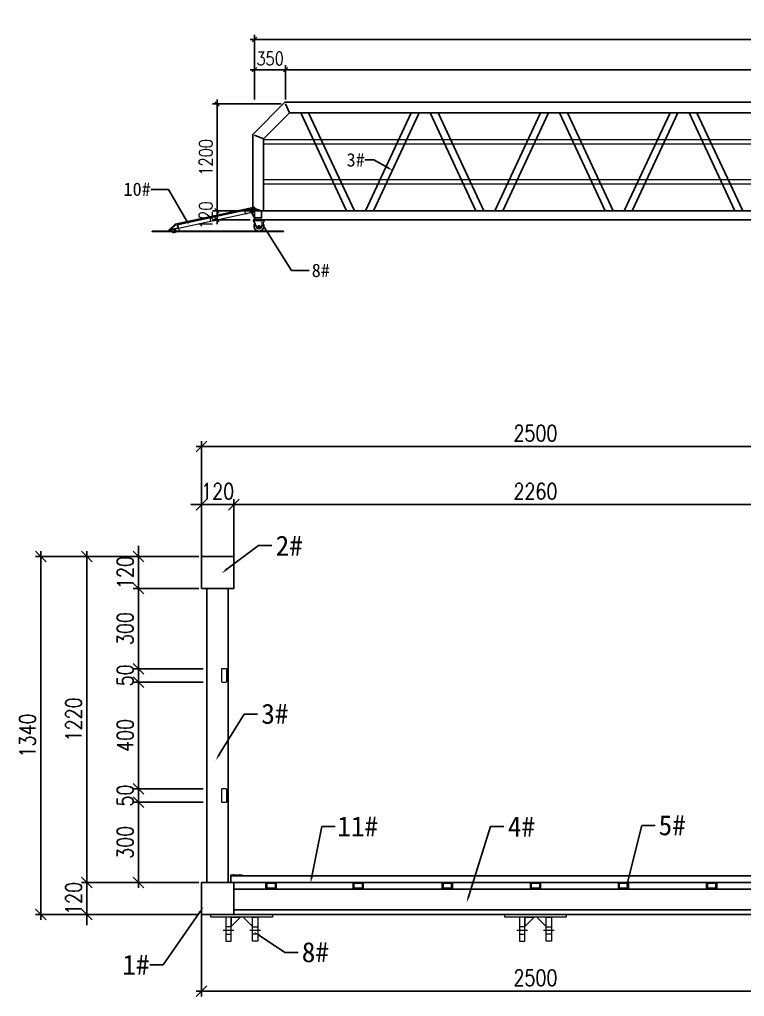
# Model space of a CAD drawing. Extents: x -259369 to -50372, y -155978 to 198088.
# Drawn here: x -94831 to -86688, y 74845 to 85816 of the extents above; entities that cross this region are included whole.
import ezdxf
from ezdxf import colors
from ezdxf.entities.mleader import LeaderData, LeaderLine
from ezdxf.math import Vec2, Vec3

# ---------------------------------------------------------------- set-up
doc = ezdxf.new("R2010")
doc.units = 0
doc.header["$LTSCALE"] = 1000
doc.header["$MEASUREMENT"] = 0
for name, pattern in [('CENTER', [2, 1.25, -0.25, 0.25, -0.25]), ('CENTER2', [28.575, 19.05, -3.175, 3.175, -3.175]), ('DASHDOT', [1, 0.5, -0.25, 0, -0.25])]:
    doc.linetypes.add(name, pattern=pattern)
for name, color, linetype, lineweight in [('加强板', 140, 'Continuous', 18), ('图框', 7, 'Continuous', 13), ('型材', 7, 'Continuous', 15), ('结构', 52, 'Continuous', 18), ('铝斜撑', 241, 'Continuous', 9)]:
    doc.layers.add(name, color=color, linetype=linetype, lineweight=lineweight)
for name, color, linetype in [('标注', 9, 'Continuous'), ('连接端梁', 130, 'Continuous'), ('铝横梁', 220, 'Continuous'), ('铝通', 4, 'Continuous'), ('面板', 44, 'Continuous')]:
    doc.layers.add(name, color=color, linetype=linetype)
doc.styles.add('Arial', font='')
doc.styles.add('HZTXT', font='txtw.shx', dxfattribs={"width": 0.8, "bigfont": 'hztxtw.shx'})
doc.styles.get('Arial').set_extended_font_data('STXihei')
doc.dimstyles.new('DIM-40-SC0.5', dxfattribs={"dimscale": 40, "dimtxt": 3, "dimasz": 2, "dimexe": 1, "dimexo": 1, "dimgap": 1, "dimtad": 1, "dimdec": 1, "dimlfac": 0.5, "dimdsep": 46, "dimtxsty": 'HZTXT', "dimblk": 'OBLIQUE', "dimcen": 0, "dimdle": 1, "dimclrd": 9, "dimclre": 9, "dimclrt": 2, "dimadec": 1, "dimazin": 0, "dimtfac": 1, "dimtdec": 1, "dimtix": 1, "dimtmove": 2, "dimatfit": 3, "dimldrblk": 'OBLIQUE', "dimfxl": 10, "dimtolj": 1, "dimtzin": 0, "dimarcsym": 1})
doc.dimstyles.new('DIM-50', dxfattribs={"dimscale": 50, "dimtxt": 3, "dimasz": 1, "dimexe": 1, "dimexo": 1, "dimgap": 1, "dimtad": 1, "dimdec": 1, "dimdsep": 46, "dimtxsty": 'HZTXT', "dimblk": 'OBLIQUE', "dimblk1": 'ARCHTICK', "dimblk2": 'OBLIQUE', "dimcen": 0, "dimdle": 1, "dimclrd": 9, "dimclre": 9, "dimclrt": 2, "dimadec": 1, "dimazin": 0, "dimtfac": 1, "dimtdec": 1, "dimtix": 1, "dimtmove": 2, "dimatfit": 3, "dimldrblk": 'OBLIQUE', "dimfxl": 15, "dimtolj": 1, "dimtzin": 0, "dimarcsym": 1})

# ---------------------------------------------------------------- blocks, each defined once
blk = doc.blocks.new('_Oblique')
at = {"color": 0, "linetype": 'ByBlock', "lineweight": -2}
blk.add_line((-0.5, -0.5), (0.5, 0.5), dxfattribs=at)
blk = doc.blocks.new('*D1886')
at = {"layer": 'Defpoints', "color": 0, "linetype": 'ByBlock', "transparency": 16777216}
for p in [(-92192, 85592), (-92192, 84868, 0), (-78192, 84868, 0)]:
    blk.add_point(p, dxfattribs=at)
at = {"layer": '标注', "color": 9, "linetype": 'ByBlock', "lineweight": -2, "transparency": 16777216}
for p, q in [((-78142, 85592), (-92242, 85592)), ((-92192, 84918), (-92192, 85642)), ((-78192, 84918), (-78192, 85642))]:
    blk.add_line(p, q, dxfattribs=at)
at = {"layer": '标注', "color": 9, "linetype": 'ByBlock', "lineweight": -2, "transparency": 16777216, "xscale": 50, "yscale": 50, "zscale": 50, "rotation": 180}
blk.add_blockref('_Oblique', (-92192, 85592), dxfattribs=at)
at = {"layer": '标注', "color": 9, "linetype": 'ByBlock', "lineweight": -2, "transparency": 16777216, "xscale": 50, "yscale": 50, "zscale": 50}
blk.add_blockref('_Oblique', (-78192, 85592), dxfattribs=at)
at = {"layer": '标注', "color": 2, "linetype": 'ByBlock', "transparency": 16777216, "insert": (-85192, 85717), "char_height": 150, "attachment_point": 5, "style": 'HZTXT'}
blk.add_mtext('\\A1;14000', dxfattribs=at)
blk = doc.blocks.new('_ArchTick')
at = {"color": 0, "linetype": 'ByBlock', "const_width": 0.4}
blk.add_lwpolyline([(-0.5, -0.5), (0.5, 0.5)], dxfattribs=at)
blk = doc.blocks.new('EB')
at = {"layer": '加强板'}
blk.add_lwpolyline([(1337537242, 365767056), (1337537242, 365767006), (1337537257, 365767006), (1337537267, 365767056)], close=True, dxfattribs=at)
at = {"layer": '铝通'}
blk.add_lwpolyline([(1337537285, 365767056, 0.668622), (1337537254, 365767090), (1337537162, 365767061), (1337537162, 365766981), (1337537242, 365766981)], format="xyb", close=True, dxfattribs=at)
blk.add_circle((1337537262, 365767066), 7, dxfattribs=at)
blk = doc.blocks.new('*D1901')
at = {"layer": 'Defpoints', "color": 0, "linetype": 'ByBlock', "transparency": 16777216}
for p in [(-92192, 85252), (-92192, 84868, 0), (-91842, 84868, 0)]:
    blk.add_point(p, dxfattribs=at)
at = {"layer": '标注', "color": 9, "linetype": 'ByBlock', "lineweight": -2, "transparency": 16777216}
for p, q in [((-92192, 85252), (-92242, 85252)), ((-92192, 84918), (-92192, 85302)), ((-91842, 85252), (-92192, 85252)), ((-91842, 84918), (-91842, 85302)), ((-91842, 85252), (-91792, 85252))]:
    blk.add_line(p, q, dxfattribs=at)
at = {"layer": '标注', "color": 9, "linetype": 'ByBlock', "lineweight": -2, "transparency": 16777216, "xscale": 50, "yscale": 50, "zscale": 50}
blk.add_blockref('_Oblique', (-92192, 85252), dxfattribs=at)
at = {"layer": '标注', "color": 9, "linetype": 'ByBlock', "lineweight": -2, "transparency": 16777216, "xscale": 50, "yscale": 50, "zscale": 50, "rotation": 180}
blk.add_blockref('_Oblique', (-91842, 85252), dxfattribs=at)
at = {"layer": '标注', "color": 2, "linetype": 'ByBlock', "transparency": 16777216, "insert": (-92017, 85377), "char_height": 150, "attachment_point": 5, "style": 'HZTXT'}
blk.add_mtext('\\A1;350', dxfattribs=at)
blk = doc.blocks.new('*D1902')
at = {"layer": 'Defpoints', "color": 0, "linetype": 'ByBlock', "transparency": 16777216}
for p in [(-78542, 85252), (-91842, 84868, 0), (-78542, 84868, 0)]:
    blk.add_point(p, dxfattribs=at)
at = {"layer": '标注', "color": 9, "linetype": 'ByBlock', "lineweight": -2, "transparency": 16777216}
for p, q in [((-91892, 85252), (-78492, 85252)), ((-91842, 84918), (-91842, 85302)), ((-78542, 84918), (-78542, 85302))]:
    blk.add_line(p, q, dxfattribs=at)
at = {"layer": '标注', "color": 9, "linetype": 'ByBlock', "lineweight": -2, "transparency": 16777216, "xscale": 50, "yscale": 50, "zscale": 50, "rotation": 180}
blk.add_blockref('_Oblique', (-91842, 85252), dxfattribs=at)
at = {"layer": '标注', "color": 9, "linetype": 'ByBlock', "lineweight": -2, "transparency": 16777216, "xscale": 50, "yscale": 50, "zscale": 50}
blk.add_blockref('_Oblique', (-78542, 85252), dxfattribs=at)
at = {"layer": '标注', "color": 2, "linetype": 'ByBlock', "transparency": 16777216, "insert": (-85192, 85377), "char_height": 150, "attachment_point": 5, "style": 'HZTXT'}
blk.add_mtext('\\A1;13300', dxfattribs=at)
blk = doc.blocks.new('GW-R')
at = {"color": 3, "linetype": 'CENTER2'}
for p, q in [((8383, 1945), (8383, 1975)), ((8398, 1960), (8368, 1960))]:
    blk.add_line(p, q, dxfattribs=at)
at = {"color": 1, "linetype": 'CENTER', "ltscale": 0.52}
for p, q in [((8369, 1960), (8397, 1960)), ((8383, 1974), (8383, 1946))]:
    blk.add_line(p, q, dxfattribs=at)
blk.add_lwpolyline([(8443, 2035), (8323, 2035), (8323, 2025), (8443, 2025)], close=True)
at = {"color": 0}
for points in [[(8360, 1942), (8323, 2025)], [(8406, 1942), (8443, 2025)]]:
    blk.add_lwpolyline(points, dxfattribs=at)
blk.add_lwpolyline([(8406, 1942, -0.317501), (8397, 1935), (8370, 1935, -0.317501), (8360, 1942)], format="xyb")
blk.add_circle((8383, 1960), 9)
blk.add_circle((8383, 1960), 9)
blk.add_arc((8383, 1960), 55, 144.9944, 35.0056)
blk = doc.blocks.new('*U1884')
at = {"layer": '铝横梁', "color": 6}
for points in [[(-664, 550), (-151, -550)], [(-576, 550), (-62, -550)], [(576, 550), (62, -550)], [(664, 550), (151, -550)]]:
    blk.add_lwpolyline(points, dxfattribs=at)
blk = doc.blocks.new('*U1885')
at = {"layer": '标注', "color": 0, "linetype": 'ByBlock', "lineweight": -2, "transparency": 16777216}
for p in [(0, 0), (1454, 0), (2908, 0), (4362, 0)]:
    blk.add_blockref('*U1884', p, dxfattribs=at)
blk = doc.blocks.new('*D1910')
at = {"color": 9, "lineweight": -2, "transparency": 16777216}
for p, q in [((-92613, 84918), (-92613, 83618)), ((-91892, 84868), (-92663, 84868)), ((-92242, 83668), (-92663, 83668))]:
    blk.add_line(p, q, dxfattribs=at)
at = {"layer": 'Defpoints', "color": 0, "transparency": 16777216}
for p in [(-91842, 84868, 0), (-92613, 83668), (-92192, 83668, 0)]:
    blk.add_point(p, dxfattribs=at)
at = {"color": 9, "lineweight": -2, "transparency": 16777216, "xscale": 50, "yscale": 50, "zscale": 50}
for p, rotation in [((-92613, 84868), 90), ((-92613, 83668), 270)]:
    blk.add_blockref('_Oblique', p, dxfattribs=dict(at, rotation=rotation))
at = {"color": 2, "transparency": 16777216, "insert": (-92738, 84268), "char_height": 150, "attachment_point": 5, "rotation": 90, "style": 'HZTXT'}
blk.add_mtext('\\A1;1200', dxfattribs=at)
blk = doc.blocks.new('*D1911')
at = {"color": 9, "lineweight": -2, "transparency": 16777216}
for p, q in [((-92613, 83668), (-92613, 83718)), ((-92242, 83668), (-92663, 83668)), ((-92613, 83668), (-92613, 83568)), ((-92242, 83568), (-92663, 83568)), ((-92613, 83568), (-92613, 83518))]:
    blk.add_line(p, q, dxfattribs=at)
at = {"layer": 'Defpoints', "color": 0, "transparency": 16777216}
for p in [(-92192, 83668, 0), (-92613, 83568), (-92192, 83568, 0)]:
    blk.add_point(p, dxfattribs=at)
at = {"color": 9, "lineweight": -2, "transparency": 16777216, "xscale": 50, "yscale": 50, "zscale": 50}
for p, rotation in [((-92613, 83668), 270), ((-92613, 83568), 90)]:
    blk.add_blockref('_Oblique', p, dxfattribs=dict(at, rotation=rotation))
at = {"color": 2, "transparency": 16777216, "insert": (-92738, 83618), "char_height": 150, "width": 285.71, "attachment_point": 5, "rotation": 90, "style": 'HZTXT'}
blk.add_mtext('\\A1;{\\Ftxtw,hztxtw|c134;120}', dxfattribs=at)
blk = doc.blocks.new('*D333')
at = {"layer": 'Defpoints', "color": 0, "transparency": 16777216}
for p in [(40679.6, 43591.7), (40679.6, 43163.8, 0), (40919.6, 43163.8, 0)]:
    blk.add_point(p, dxfattribs=at)
at = {"layer": '标注', "color": 9, "lineweight": -2, "transparency": 16777216}
for p, q in [((40679.6, 43591.7), (40599.6, 43591.7)), ((40679.6, 43203.8), (40679.6, 43631.7)), ((40919.6, 43591.7), (40679.6, 43591.7)), ((40919.6, 43203.8), (40919.6, 43631.7)), ((40919.6, 43591.7), (40999.6, 43591.7))]:
    blk.add_line(p, q, dxfattribs=at)
at = {"layer": '标注', "color": 9, "lineweight": -2, "transparency": 16777216, "xscale": 80, "yscale": 80, "zscale": 80}
blk.add_blockref('_Oblique', (40679.6, 43591.7), dxfattribs=at)
at = {"layer": '标注', "color": 9, "lineweight": -2, "transparency": 16777216, "xscale": 80, "yscale": 80, "zscale": 80, "rotation": 180}
blk.add_blockref('_Oblique', (40919.6, 43591.7), dxfattribs=at)
at = {"layer": '标注', "color": 2, "transparency": 16777216, "insert": (40799.6, 43691.7), "char_height": 120, "attachment_point": 5, "style": 'HZTXT'}
blk.add_mtext('\\A1;120', dxfattribs=at)
blk = doc.blocks.new('*D334')
at = {"layer": 'Defpoints', "color": 0, "transparency": 16777216}
for p in [(45439.6, 43591.7), (40919.6, 43163.8), (45439.6, 43163.8)]:
    blk.add_point(p, dxfattribs=at)
at = {"layer": '标注', "color": 9, "lineweight": -2, "transparency": 16777216}
for p, q in [((40879.6, 43591.7), (45479.6, 43591.7)), ((40919.6, 43203.8), (40919.6, 43631.7)), ((45439.6, 43203.8), (45439.6, 43631.7))]:
    blk.add_line(p, q, dxfattribs=at)
at = {"layer": '标注', "color": 9, "lineweight": -2, "transparency": 16777216, "xscale": 80, "yscale": 80, "zscale": 80, "rotation": 180}
blk.add_blockref('_Oblique', (40919.6, 43591.7), dxfattribs=at)
at = {"layer": '标注', "color": 9, "lineweight": -2, "transparency": 16777216, "xscale": 80, "yscale": 80, "zscale": 80}
blk.add_blockref('_Oblique', (45439.6, 43591.7), dxfattribs=at)
at = {"layer": '标注', "color": 2, "transparency": 16777216, "insert": (43179.6, 43691.7), "char_height": 120, "attachment_point": 5, "style": 'HZTXT'}
blk.add_mtext('\\A1;2260', dxfattribs=at)
blk = doc.blocks.new('*D336')
at = {"layer": 'Defpoints', "color": 0, "transparency": 16777216}
for p in [(45679.6, 44026.3), (40679.6, 43163.8), (45679.6, 43163.8)]:
    blk.add_point(p, dxfattribs=at)
at = {"layer": '标注', "color": 9, "lineweight": -2, "transparency": 16777216}
for p, q in [((40679.6, 43203.8), (40679.6, 44066.3)), ((45679.6, 43203.8), (45679.6, 44066.3)), ((40639.6, 44026.3), (45719.6, 44026.3))]:
    blk.add_line(p, q, dxfattribs=at)
at = {"layer": '标注', "color": 9, "lineweight": -2, "transparency": 16777216, "xscale": 80, "yscale": 80, "zscale": 80, "rotation": 180}
blk.add_blockref('_Oblique', (40679.6, 44026.3), dxfattribs=at)
at = {"layer": '标注', "color": 9, "lineweight": -2, "transparency": 16777216, "xscale": 80, "yscale": 80, "zscale": 80}
blk.add_blockref('_Oblique', (45679.6, 44026.3), dxfattribs=at)
at = {"layer": '标注', "color": 2, "transparency": 16777216, "insert": (43179.6, 44126.3), "char_height": 120, "attachment_point": 5, "style": 'HZTXT'}
blk.add_mtext('\\A1;2500', dxfattribs=at)
blk = doc.blocks.new('*D337')
at = {"layer": 'Defpoints', "color": 0, "transparency": 16777216}
for p in [(40679.6, 40563.8), (45679.6, 40563.8), (45679.6, 39950)]:
    blk.add_point(p, dxfattribs=at)
at = {"layer": '标注', "color": 9, "lineweight": -2, "transparency": 16777216}
for p, q in [((40679.6, 40523.8), (40679.6, 39910)), ((45679.6, 40523.8), (45679.6, 39910)), ((40639.6, 39950), (45719.6, 39950))]:
    blk.add_line(p, q, dxfattribs=at)
at = {"layer": '标注', "color": 9, "lineweight": -2, "transparency": 16777216, "xscale": 80, "yscale": 80, "zscale": 80, "rotation": 180}
blk.add_blockref('_Oblique', (40679.6, 39950), dxfattribs=at)
at = {"layer": '标注', "color": 9, "lineweight": -2, "transparency": 16777216, "xscale": 80, "yscale": 80, "zscale": 80}
blk.add_blockref('_Oblique', (45679.6, 39950), dxfattribs=at)
at = {"layer": '标注', "color": 2, "transparency": 16777216, "insert": (43179.6, 40050), "char_height": 120, "attachment_point": 5, "style": 'HZTXT'}
blk.add_mtext('\\A1;2500', dxfattribs=at)
blk = doc.blocks.new('*D341')
at = {"layer": 'Defpoints', "color": 0, "transparency": 16777216}
for p in [(39821.1, 43203.8), (40699.7, 43203.8, 0), (40699.7, 40763.8)]:
    blk.add_point(p, dxfattribs=at)
at = {"layer": '标注', "color": 9, "lineweight": -2, "transparency": 16777216}
for p, q in [((39821.1, 40723.8), (39821.1, 43243.8)), ((40659.7, 43203.8), (39781.1, 43203.8)), ((40659.7, 40763.8), (39781.1, 40763.8))]:
    blk.add_line(p, q, dxfattribs=at)
at = {"layer": '标注', "color": 9, "lineweight": -2, "transparency": 16777216, "xscale": 80, "yscale": 80, "zscale": 80}
for p, rotation in [((39821.1, 43203.8), 90), ((39821.1, 40763.8), 270)]:
    blk.add_blockref('_Oblique', p, dxfattribs=dict(at, rotation=rotation))
at = {"layer": '标注', "color": 2, "transparency": 16777216, "insert": (39721.1, 41983.8), "char_height": 120, "attachment_point": 5, "rotation": 90, "style": 'HZTXT'}
blk.add_mtext('\\A1;1220', dxfattribs=at)
blk = doc.blocks.new('*D342')
at = {"layer": 'Defpoints', "color": 0, "transparency": 16777216}
for p in [(40207.3, 43203.8), (40699.7, 43203.8, 0), (40699.7, 42963.8)]:
    blk.add_point(p, dxfattribs=at)
at = {"layer": '标注', "color": 9, "lineweight": -2, "transparency": 16777216}
for p, q in [((40207.3, 43203.8), (40207.3, 43283.8)), ((40659.7, 43203.8), (40167.3, 43203.8)), ((40207.3, 42963.8), (40207.3, 43203.8)), ((40659.7, 42963.8), (40167.3, 42963.8)), ((40207.3, 42963.8), (40207.3, 42883.8))]:
    blk.add_line(p, q, dxfattribs=at)
at = {"layer": '标注', "color": 9, "lineweight": -2, "transparency": 16777216, "xscale": 80, "yscale": 80, "zscale": 80}
for p, rotation in [((40207.3, 43203.8), 270), ((40207.3, 42963.8), 90)]:
    blk.add_blockref('_Oblique', p, dxfattribs=dict(at, rotation=rotation))
at = {"layer": '标注', "color": 2, "transparency": 16777216, "insert": (40107.3, 43083.8), "char_height": 120, "attachment_point": 5, "rotation": 90, "style": 'HZTXT'}
blk.add_mtext('\\A1;120', dxfattribs=at)
blk = doc.blocks.new('*D343')
at = {"layer": 'Defpoints', "color": 0, "transparency": 16777216}
for p in [(40699.7, 43203.8, 0), (39475.9, 40523.8), (40699.7, 40523.8, 0)]:
    blk.add_point(p, dxfattribs=at)
at = {"layer": '标注', "color": 9, "lineweight": -2, "transparency": 16777216}
for p, q in [((39475.9, 43243.8), (39475.9, 40483.8)), ((40659.7, 43203.8), (39435.9, 43203.8)), ((40659.7, 40523.8), (39435.9, 40523.8))]:
    blk.add_line(p, q, dxfattribs=at)
at = {"layer": '标注', "color": 9, "lineweight": -2, "transparency": 16777216, "xscale": 80, "yscale": 80, "zscale": 80}
for p, rotation in [((39475.9, 43203.8), 90), ((39475.9, 40523.8), 270)]:
    blk.add_blockref('_Oblique', p, dxfattribs=dict(at, rotation=rotation))
at = {"layer": '标注', "color": 2, "transparency": 16777216, "insert": (39375.9, 41863.8), "char_height": 120, "attachment_point": 5, "rotation": 90, "style": 'HZTXT'}
blk.add_mtext('\\A1;1340', dxfattribs=at)
blk = doc.blocks.new('*D344')
at = {"layer": 'Defpoints', "color": 0, "transparency": 16777216}
for p in [(40207.3, 42963.8), (40699.7, 42963.8, 0), (40731.6, 42363.8)]:
    blk.add_point(p, dxfattribs=at)
at = {"layer": '标注', "color": 9, "lineweight": -2, "transparency": 16777216}
for p, q in [((40207.3, 42323.8), (40207.3, 43003.8)), ((40659.7, 42963.8), (40167.3, 42963.8)), ((40691.6, 42363.8), (40167.3, 42363.8))]:
    blk.add_line(p, q, dxfattribs=at)
at = {"layer": '标注', "color": 9, "lineweight": -2, "transparency": 16777216, "xscale": 80, "yscale": 80, "zscale": 80}
for p, rotation in [((40207.3, 42963.8), 90), ((40207.3, 42363.8), 270)]:
    blk.add_blockref('_Oblique', p, dxfattribs=dict(at, rotation=rotation))
at = {"layer": '标注', "color": 2, "transparency": 16777216, "insert": (40107.3, 42663.8), "char_height": 120, "attachment_point": 5, "rotation": 90, "style": 'HZTXT'}
blk.add_mtext('\\A1;300', dxfattribs=at)
blk = doc.blocks.new('*D345')
at = {"layer": 'Defpoints', "color": 0, "transparency": 16777216}
for p in [(40731.6, 41363.8, 0), (40207.3, 40763.8), (40699.7, 40763.8, 0)]:
    blk.add_point(p, dxfattribs=at)
at = {"layer": '标注', "color": 9, "lineweight": -2, "transparency": 16777216}
for p, q in [((40207.3, 41403.8), (40207.3, 40723.8)), ((40691.6, 41363.8), (40167.3, 41363.8)), ((40659.7, 40763.8), (40167.3, 40763.8))]:
    blk.add_line(p, q, dxfattribs=at)
at = {"layer": '标注', "color": 9, "lineweight": -2, "transparency": 16777216, "xscale": 80, "yscale": 80, "zscale": 80}
for p, rotation in [((40207.3, 41363.8), 90), ((40207.3, 40763.8), 270)]:
    blk.add_blockref('_Oblique', p, dxfattribs=dict(at, rotation=rotation))
at = {"layer": '标注', "color": 2, "transparency": 16777216, "insert": (40107.3, 41063.8), "char_height": 120, "attachment_point": 5, "rotation": 90, "style": 'HZTXT'}
blk.add_mtext('\\A1;300', dxfattribs=at)
blk = doc.blocks.new('*D346')
at = {"layer": 'Defpoints', "color": 0, "transparency": 16777216}
for p in [(40731.6, 42363.8), (40207.3, 42263.8), (40731.6, 42263.8)]:
    blk.add_point(p, dxfattribs=at)
at = {"layer": '标注', "color": 9, "lineweight": -2, "transparency": 16777216}
for p, q in [((40207.3, 42363.8), (40207.3, 42443.8)), ((40691.6, 42363.8), (40167.3, 42363.8)), ((40207.3, 42363.8), (40207.3, 42263.8)), ((40691.6, 42263.8), (40167.3, 42263.8)), ((40207.3, 42263.8), (40207.3, 42183.8))]:
    blk.add_line(p, q, dxfattribs=at)
at = {"layer": '标注', "color": 9, "lineweight": -2, "transparency": 16777216, "xscale": 80, "yscale": 80, "zscale": 80}
for p, rotation in [((40207.3, 42363.8), 270), ((40207.3, 42263.8), 90)]:
    blk.add_blockref('_Oblique', p, dxfattribs=dict(at, rotation=rotation))
at = {"layer": '标注', "color": 2, "transparency": 16777216, "insert": (40107.3, 42313.8), "char_height": 120, "attachment_point": 5, "rotation": 90, "style": 'HZTXT'}
blk.add_mtext('\\A1;50', dxfattribs=at)
blk = doc.blocks.new('*D347')
at = {"layer": 'Defpoints', "color": 0, "transparency": 16777216}
for p in [(40731.6, 41463.8), (40207.3, 41363.8), (40731.6, 41363.8)]:
    blk.add_point(p, dxfattribs=at)
at = {"layer": '标注', "color": 9, "lineweight": -2, "transparency": 16777216}
for p, q in [((40207.3, 41463.8), (40207.3, 41543.8)), ((40691.6, 41463.8), (40167.3, 41463.8)), ((40207.3, 41463.8), (40207.3, 41363.8)), ((40691.6, 41363.8), (40167.3, 41363.8)), ((40207.3, 41363.8), (40207.3, 41283.8))]:
    blk.add_line(p, q, dxfattribs=at)
at = {"layer": '标注', "color": 9, "lineweight": -2, "transparency": 16777216, "xscale": 80, "yscale": 80, "zscale": 80}
for p, rotation in [((40207.3, 41463.8), 270), ((40207.3, 41363.8), 90)]:
    blk.add_blockref('_Oblique', p, dxfattribs=dict(at, rotation=rotation))
at = {"layer": '标注', "color": 2, "transparency": 16777216, "insert": (40107.3, 41413.8), "char_height": 120, "attachment_point": 5, "rotation": 90, "style": 'HZTXT'}
blk.add_mtext('\\A1;50', dxfattribs=at)
blk = doc.blocks.new('*D348')
at = {"layer": 'Defpoints', "color": 0, "transparency": 16777216}
for p in [(40699.7, 40763.8, 0), (39821.1, 40523.8), (40699.7, 40523.8)]:
    blk.add_point(p, dxfattribs=at)
at = {"layer": '标注', "color": 9, "lineweight": -2, "transparency": 16777216}
for p, q in [((39821.1, 40763.8), (39821.1, 40843.8)), ((40659.7, 40763.8), (39781.1, 40763.8)), ((39821.1, 40763.8), (39821.1, 40523.8)), ((40659.7, 40523.8), (39781.1, 40523.8)), ((39821.1, 40523.8), (39821.1, 40443.8))]:
    blk.add_line(p, q, dxfattribs=at)
at = {"layer": '标注', "color": 9, "lineweight": -2, "transparency": 16777216, "xscale": 80, "yscale": 80, "zscale": 80}
for p, rotation in [((39821.1, 40763.8), 270), ((39821.1, 40523.8), 90)]:
    blk.add_blockref('_Oblique', p, dxfattribs=dict(at, rotation=rotation))
at = {"layer": '标注', "color": 2, "transparency": 16777216, "insert": (39721.1, 40643.8), "char_height": 120, "attachment_point": 5, "rotation": 90, "style": 'HZTXT'}
blk.add_mtext('\\A1;120', dxfattribs=at)
blk = doc.blocks.new('*D349')
at = {"layer": 'Defpoints', "color": 0, "transparency": 16777216}
for p in [(40731.6, 42263.8), (40207.3, 41463.8), (40731.6, 41463.8, 0)]:
    blk.add_point(p, dxfattribs=at)
at = {"layer": '标注', "color": 9, "lineweight": -2, "transparency": 16777216}
for p, q in [((40207.3, 42303.8), (40207.3, 41423.8)), ((40691.6, 42263.8), (40167.3, 42263.8)), ((40691.6, 41463.8), (40167.3, 41463.8))]:
    blk.add_line(p, q, dxfattribs=at)
at = {"layer": '标注', "color": 9, "lineweight": -2, "transparency": 16777216, "xscale": 80, "yscale": 80, "zscale": 80}
for p, rotation in [((40207.3, 42263.8), 90), ((40207.3, 41463.8), 270)]:
    blk.add_blockref('_Oblique', p, dxfattribs=dict(at, rotation=rotation))
at = {"layer": '标注', "color": 2, "transparency": 16777216, "insert": (40107.3, 41863.8), "char_height": 120, "attachment_point": 5, "rotation": 90, "style": 'HZTXT'}
blk.add_mtext('\\A1;400', dxfattribs=at)
blk = doc.blocks.new('*U544')
blk.add_lwpolyline([(-9.9, 80), (-79.9, 10), (-79.9, 80)], close=True)
at = {"layer": '图框'}
for points in [[(-119.9, -100), (-79.9, -100), (-79.9, 80), (-119.9, 80)], [(10.1, 80), (80.1, 10), (80.1, 80)], [(120.1, -100), (80.1, -100), (80.1, 80), (120.1, 80)]]:
    blk.add_lwpolyline(points, close=True, dxfattribs=at)
at = {"layer": '结构', "color": 1, "linetype": 'DASHDOT', "ltscale": 10}
for p, q in [((-59.9, -20), (-139.8, -20)), ((140.1, -20), (60.2, -20))]:
    blk.add_line(p, q, dxfattribs=at)
at = {"layer": '结构', "color": 3}
blk.add_lwpolyline([(-230, 100), (230, 100), (230, 80), (-230, 80)], close=True, dxfattribs=at)
at = {"layer": '结构', "color": 1, "linetype": 'DASHDOT', "ltscale": 10}
for points in [[(-119.9, -47), (-79.9, -47), (-79.9, 7), (-119.9, 7)], [(120.1, -47), (80.1, -47), (80.1, 7), (120.1, 7)]]:
    blk.add_lwpolyline(points, close=True, dxfattribs=at)
blk = doc.blocks.new('*U545')
at = {"color": 0, "linetype": 'ByBlock', "lineweight": -2, "transparency": 16777216}
for p in [(0, 0), (2200, 0), (4400, 0)]:
    blk.add_blockref('*U544', p, dxfattribs=at)
blk = doc.blocks.new('A$C32F71815')
at = {"layer": '铝斜撑', "linetype": 'Continuous'}
for p, q in [((3, 20), (0, 20)), ((0, 20), (0, 0)), ((40, 0), (0, 0)), ((3, 20), (3, 3)), ((40, 3), (3, 3)), ((40, 0), (40, 3))]:
    blk.add_line(p, q, dxfattribs=at)
blk = doc.blocks.new('A$C42B83C84')
at = {"layer": '图框', "lineweight": 0}
h = blk.add_hatch(dxfattribs=at)
h.set_pattern_fill('ANSI31', color=256, scale=0.5, style=0)
h.set_pattern_definition([(45, (82514.4754, -36464.1272), (-1.122532015, 1.122532015), [])])
edge = h.paths.add_edge_path(flags=17)
edge.add_arc((15, 30), 6.5, 0, 360)
edge = h.paths.add_edge_path()
edge.add_arc((15, 30), 10, 0, 360)
for p, q in [((0, 25), (0, 45)), ((0, 45), (458.1, 45)), ((5, 25), (0, 25)), ((5, 40), (5, 25)), ((456.6, 40), (5, 40)), ((456.6, 40), (497.3, 14.9)), ((458.1, 45), (500, 19.1)), ((461.7, 7), (461.7, 23)), ((466.7, 7), (466.7, 23)), ((497.3, 14.9), (500, 19.1))]:
    blk.add_line(p, q, dxfattribs=at)
for points in [[(29.2, 20), (29.2, 40), (444.2, 40), (444.2, 20)], [(59.2, 40), (59.2, 20), (29.2, 20), (29.2, 40)], [(259.2, 40), (259.2, 20), (229.2, 20), (229.2, 40)]]:
    blk.add_lwpolyline(points, close=True, dxfattribs=at)
blk.add_lwpolyline([(444.2, 20), (444.2, 10, 0.414214), (454.2, 0), (474.2, 0, 0.414214), (484.2, 10), (484.2, 20)], format="xyb", dxfattribs=at)
blk.add_lwpolyline([(458.2, 0), (458.2, 7), (470.2, 7), (470.2, 0)], dxfattribs=at)
for radius in [10, 6.5]:
    blk.add_circle((15, 30), radius, dxfattribs=at)
blk.add_blockref('A$C32F71815', (444.2, 20), dxfattribs=at)
blk = doc.blocks.new('asfsdfsdfgf')
at = {"elevation": 0}
for points in [[(41237.58, 40763.81), (41161.58, 40763.81), (41161.58, 40713.81), (41237.58, 40713.81)], [(41231.58, 40757.81), (41167.58, 40757.81), (41167.58, 40719.81), (41231.58, 40719.81)], [(41889.59, 40763.81), (41813.59, 40763.81), (41813.59, 40713.81), (41889.59, 40713.81)], [(41883.59, 40757.81), (41819.59, 40757.81), (41819.59, 40719.81), (41883.59, 40719.81)], [(42557.74, 40763.81), (42481.74, 40763.81), (42481.74, 40713.81), (42557.74, 40713.81)], [(42551.74, 40757.81), (42487.74, 40757.81), (42487.74, 40719.81), (42551.74, 40719.81)], [(43217.56, 40763.81), (43141.56, 40763.81), (43141.56, 40713.81), (43217.56, 40713.81)], [(43211.56, 40757.81), (43147.56, 40757.81), (43147.56, 40719.81), (43211.56, 40719.81)], [(43877.51, 40763.81), (43801.51, 40763.81), (43801.51, 40713.81), (43877.51, 40713.81)], [(43871.51, 40757.81), (43807.51, 40757.81), (43807.51, 40719.81), (43871.51, 40719.81)], [(44537.42, 40763.81), (44461.42, 40763.81), (44461.42, 40713.81), (44537.42, 40713.81)], [(44531.42, 40757.81), (44467.42, 40757.81), (44467.42, 40719.81), (44531.42, 40719.81)]]:
    blk.add_lwpolyline(points, close=True, dxfattribs=at)
at = {"layer": '型材', "elevation": 0}
for points in [[(40862.55, 42263.77, 0.4142136), (40867.55, 42268.77), (40867.55, 42358.77, 0.4142136), (40862.55, 42363.77), (40832.55, 42363.77, 0.4142136), (40827.55, 42358.77), (40827.55, 42268.77, 0.4142136), (40832.55, 42263.77)], [(40862.55, 41363.77, 0.4142136), (40867.55, 41368.77), (40867.55, 41458.77, 0.4142136), (40862.55, 41463.77), (40832.55, 41463.77, 0.4142136), (40827.55, 41458.77), (40827.55, 41368.77, 0.4142136), (40832.55, 41363.77)]]:
    blk.add_lwpolyline(points, format="xyb", close=True, dxfattribs=at)
at = {"layer": '型材', "color": 4, "elevation": 0}
blk.add_lwpolyline([(40917.45, 40819.9, 0.4142136), (40916.32, 40819.9), (40914.46, 40818.04, -0.1989124), (40913.89, 40817.81), (40897.55, 40817.81, 0.4142136), (40895.55, 40815.81), (40895.55, 40770.81, 0.4142136), (40896.55, 40769.81), (40898.55, 40769.81, 0.4142136), (40899.55, 40770.81), (40899.55, 40813.81), (40984.95, 40813.81, 0.6656441), (40985.38, 40814.83, 0.2007367), (40978.26, 40817.81), (40967.21, 40817.81, -0.1989124), (40966.64, 40818.04), (40964.78, 40819.9, 0.4142136), (40963.65, 40819.9), (40962.12, 40818.37, -0.4142136), (40960.99, 40818.37), (40959.45, 40819.9, 0.4142136), (40958.32, 40819.9), (40956.46, 40818.04, -0.1989124), (40955.89, 40817.81), (40925.21, 40817.81, -0.1989124), (40924.64, 40818.04), (40922.78, 40819.9, 0.4142136), (40921.65, 40819.9), (40920.12, 40818.37, -0.4142136), (40918.99, 40818.37)], format="xyb", close=True, dxfattribs=at)
at = {"layer": '连接端梁', "elevation": 0}
blk.add_lwpolyline([(45439.58, 40523.81), (40919.55, 40523.81)], dxfattribs=at)
at = {"layer": '铝横梁', "color": 6, "elevation": 0}
blk.add_lwpolyline([(40719.55, 42963.8), (40879.55, 42963.8), (40879.55, 40763.81), (40719.55, 40763.81)], close=True, dxfattribs=at)
at = {"layer": '铝横梁', "color": 11, "elevation": 0}
blk.add_lwpolyline([(40919.55, 40557.81), (40919.55, 40713.81), (45439.57, 40713.81), (45439.57, 40557.81)], close=True, dxfattribs=at)
at = {"layer": '铝通', "elevation": 0}
for points in [[(40679.55, 42963.8), (40679.55, 43203.8), (40919.55, 43203.8), (40919.55, 42963.8), (40679.55, 42963.8)], [(40679.55, 40523.81), (40679.55, 40763.81), (40919.55, 40763.81), (40919.55, 40523.81), (40679.55, 40523.81)]]:
    blk.add_lwpolyline(points, dxfattribs=at)
at = {"layer": '面板', "elevation": 0}
blk.add_lwpolyline([(40899.55, 40763.81), (40899.55, 40813.81), (45459.57, 40813.81), (45459.57, 40763.81)], close=True, dxfattribs=at)
blk.add_blockref('*U545', (40979.55, 40423.81, 0))
at = {"layer": '标注'}
for base, p1, p2, picture, middle in [((45679.58, 44026.25, 0), (40679.55, 43163.8, 0), (45679.58, 43163.8, 0), '*D336', (43179.56, 44126.25, 0)), ((45439.58, 43591.72, 0), (40919.55, 43163.8, 0), (45439.58, 43163.8, 0), '*D334', (43179.56, 43691.72, 0)), ((45679.58, 39950.03, 0), (40679.55, 40563.81, 0), (45679.58, 40563.81, 0), '*D337', (43179.56, 40050.03, 0))]:
    dim = blk.add_linear_dim(base=base, p1=p1, p2=p2, dimstyle='DIM-40-SC0.5', dxfattribs=at)
    dim.commit()
    dim.dimension.update_dxf_attribs({"geometry": picture, "text_midpoint": middle})
for base, p1, p2, angle, picture, middle in [((40679.55, 43591.72, 0), (40919.55, 43163.8, 0), (40679.55, 43163.8, 0), 180, '*D333', (40799.55, 43691.72, 0)), ((39475.9, 40523.81, 0), (40699.65, 43203.8, 0), (40699.65, 40523.81, 0), 90, '*D343', (39375.9, 41863.8, 0)), ((39821.07, 43203.8, 0), (40699.65, 40763.81, 0), (40699.65, 43203.8, 0), 90, '*D341', (39721.07, 41983.8, 0)), ((40207.26, 43203.8, 0), (40699.65, 42963.8, 0), (40699.65, 43203.8, 0), 90, '*D342', (40107.26, 43083.8, 0)), ((40207.26, 42963.8, 0), (40731.55, 42363.77, 0), (40699.65, 42963.8, 0), 90, '*D344', (40107.26, 42663.79, 0)), ((40207.26, 42263.77, 0), (40731.55, 42363.77, 0), (40731.55, 42263.77, 0), 90, '*D346', (40107.26, 42313.77, 0)), ((40207.26, 41463.77, 0), (40731.55, 42263.77, 0), (40731.55, 41463.77, 0), 90, '*D349', (40107.26, 41863.77, 0)), ((40207.26, 41363.77, 0), (40731.55, 41463.77, 0), (40731.55, 41363.77, 0), 90, '*D347', (40107.26, 41413.77, 0)), ((40207.26, 40763.81, 0), (40731.55, 41363.77, 0), (40699.65, 40763.81, 0), 90, '*D345', (40107.26, 41063.79, 0)), ((39821.07, 40523.81, 0), (40699.65, 40763.81, 0), (40699.65, 40523.81, 0), 90, '*D348', (39721.07, 40643.81, 0))]:
    dim = blk.add_linear_dim(base=base, p1=p1, p2=p2, angle=angle, dimstyle='DIM-40-SC0.5', dxfattribs=at)
    dim.commit()
    dim.dimension.update_dxf_attribs({"geometry": picture, "text_midpoint": middle})
at = {"layer": '标注', "color": 6}
ml = blk.add_multileader_mtext('Standard', dxfattribs=at)
ml.set_content('2#', color=6, style='Arial')
ml.set_leader_properties(color=9)
ml.build(insert=Vec2(0, 0))
ml.multileader.update_dxf_attribs({"dogleg_length": 100, "arrow_head_size": 50})
ctx = ml.context
ctx.base_point, ctx.char_height, ctx.arrow_head_size, ctx.landing_gap_size, ctx.plane_origin = Vec3(41205.18, 43284.85, 0), 150, 50, 1, Vec3(41105.18, 43748.58, 0)
ctx.text_align_type = 2
notes = []
notes.append((ctx, [(0, (1, 1, 0), (41105.18, 43284.85, 0), (1, 0), 100, [(0, [(40829.3, 43078.72, 0)], 0, [])])]))
ctx.mtext.insert, ctx.mtext.alignment, ctx.mtext.flow_direction = Vec3(41437.91, 43359.85, 0), 3, 5
ml = blk.add_multileader_mtext('Standard', dxfattribs=at)
ml.set_content('3#', color=6, style='Arial')
ml.set_leader_properties(color=9)
ml.build(insert=Vec2(0, 0))
ml.multileader.update_dxf_attribs({"dogleg_length": 100, "arrow_head_size": 50})
ctx = ml.context
ctx.base_point, ctx.char_height, ctx.arrow_head_size, ctx.landing_gap_size, ctx.plane_origin = Vec3(41098.78, 42024.54, 0), 150, 50, 1, Vec3(37997.78, 42488.27, 0)
ctx.text_align_type = 2
notes.append((ctx, [(0, (1, 1, 0), (40998.78, 42024.54, 0), (1, 0), 100, [(0, [(40785.83, 41678.6, 0)], 0, [])])]))
ctx.mtext.insert, ctx.mtext.alignment, ctx.mtext.flow_direction = Vec3(41330.51, 42101.34, 0), 3, 5
ml = blk.add_multileader_mtext('Standard', dxfattribs=at)
ml.set_content('11#', color=6, style='Arial')
ml.set_leader_properties(color=9)
ml.build(insert=Vec2(0, 0))
ml.multileader.update_dxf_attribs({"dogleg_length": 100, "arrow_head_size": 50})
ctx = ml.context
ctx.base_point, ctx.char_height, ctx.arrow_head_size, ctx.landing_gap_size, ctx.plane_origin = Vec3(41679.77, 41183.24, 0), 150, 50, 1, Vec3(43547.35, 41965.23, 0)
ctx.text_align_type = 2
notes.append((ctx, [(0, (1, 1, 0), (41579.77, 41183.24, 0), (1, 0), 100, [(0, [(41495.71, 40759.96, 0)], 0, [])])]))
ctx.mtext.insert, ctx.mtext.alignment, ctx.mtext.flow_direction = Vec3(42001.25, 41258.24, 0), 3, 5
ml = blk.add_multileader_mtext('Standard', dxfattribs=at)
ml.set_content('4#', color=6, style='Arial')
ml.set_leader_properties(color=9)
ml.build(insert=Vec2(0, 0))
ml.multileader.update_dxf_attribs({"dogleg_length": 100, "arrow_head_size": 50})
ctx = ml.context
ctx.base_point, ctx.char_height, ctx.arrow_head_size, ctx.landing_gap_size, ctx.plane_origin = Vec3(42942.9, 41181.57, 0), 150, 50, 1, Vec3(45574.87, 41786.79, 0)
ctx.text_align_type = 2
notes.append((ctx, [(0, (1, 1, 0), (42842.9, 41181.57, 0), (1, 0), 100, [(0, [(42665.28, 40614.59, 0)], 0, [])])]))
ctx.mtext.insert, ctx.mtext.alignment, ctx.mtext.flow_direction = Vec3(43176.64, 41256.57, 0), 3, 5
ml = blk.add_multileader_mtext('Standard', dxfattribs=at)
ml.set_content('5#', color=6, style='Arial')
ml.set_leader_properties(color=9)
ml.build(insert=Vec2(0, 0))
ml.multileader.update_dxf_attribs({"dogleg_length": 100, "arrow_head_size": 50})
ctx = ml.context
ctx.base_point, ctx.char_height, ctx.arrow_head_size, ctx.landing_gap_size, ctx.plane_origin = Vec3(44075.24, 41190.18, 0), 150, 50, 1, Vec3(45911.23, 41928.69, 0)
ctx.text_align_type = 2
notes.append((ctx, [(0, (1, 1, 0), (43975.24, 41190.18, 0), (1, 0), 100, [(0, [(43859.59, 40723.41, 0)], 0, [])])]))
ctx.mtext.insert, ctx.mtext.alignment, ctx.mtext.flow_direction = Vec3(44305.76, 41266.99, 0), 3, 5
ml = blk.add_multileader_mtext('Standard', dxfattribs=at)
ml.set_content('1#', color=6, style='Arial')
ml.set_leader_properties(color=9)
ml.build(insert=Vec2(0, 0))
ml.multileader.update_dxf_attribs({"dogleg_length": 100, "arrow_head_size": 50})
ctx = ml.context
ctx.base_point, ctx.char_height, ctx.arrow_head_size, ctx.landing_gap_size, ctx.plane_origin = Vec3(40067.59, 40147.72, 0), 150, 50, 1, Vec3(39560.75, 41004.31, 0)
ctx.text_align_type = 2
notes.append((ctx, [(0, (1, 1, 0), (40391.02, 40147.72, 0), (-1, 0), 100, [(0, [(40692.47, 40578.78, 0)], 0, [])])]))
ctx.mtext.insert, ctx.mtext.alignment, ctx.mtext.flow_direction = Vec3(40290.02, 40222.72, 0), 3, 5
ml = blk.add_multileader_mtext('Standard', dxfattribs=at)
ml.set_content('8#', color=6, style='Arial')
ml.set_leader_properties(color=9)
ml.build(insert=Vec2(0, 0))
ml.multileader.update_dxf_attribs({"dogleg_length": 100, "arrow_head_size": 50})
ctx = ml.context
ctx.base_point, ctx.char_height, ctx.arrow_head_size, ctx.landing_gap_size, ctx.plane_origin = Vec3(41401.7, 40240, 0), 150, 50, 1, Vec3(39332.36, -564779.33, 0)
ctx.text_align_type = 2
notes.append((ctx, [(1, (1, 1, 0), (41301.7, 40240, 0), (1, 0), 100, [(0, [(41070.88, 40394.65, 0)], 0, [])])]))
ctx.mtext.insert, ctx.mtext.alignment, ctx.mtext.flow_direction = Vec3(41633.62, 40316.8, 0), 3, 5
for ctx, leaders in notes:
    for number, flags, end, landing, length, lines in leaders:
        leader = LeaderData()
        leader.index, (leader.has_last_leader_line, leader.has_dogleg_vector, leader.attachment_direction) = number, flags
        leader.last_leader_point, leader.dogleg_vector, leader.dogleg_length = Vec3(end), Vec3(landing), length
        for number, points, colour, breaks in lines:
            line = LeaderLine()
            line.index, line.vertices, line.color, line.breaks = number, Vec3.list(points), colors.encode_raw_color(colour), breaks
            leader.lines.append(line)
        ctx.leaders.append(leader)

msp = doc.modelspace()

# ---------------------------------------------------------------- linework, layer by layer
at = {"color": 7, "elevation": 0}
msp.add_lwpolyline([(-91867.55, 83437.75), (-93340.73, 83437.75), (-93340.73, 83433.75), (-91867.55, 83433.75), (-91867.55, 83437.75)], dxfattribs=at)
at = {"layer": '型材', "elevation": 0}
for points in [[(-92092.07, 84467.61), (-78292.07, 84467.61), (-78292.07, 84417.61), (-92092.07, 84417.61)], [(-92092.07, 84017.61), (-78292.07, 84017.61), (-78292.07, 83967.61), (-92092.07, 83967.61)]]:
    msp.add_lwpolyline(points, close=True, dxfattribs=at)
at = {"layer": '铝通', "color": 4, "elevation": 0}
for points in [[(-78172.07, 83667.6), (-78172.07, 84525.89), (-78533.79, 84887.6), (-91850.35, 84887.6), (-92212.07, 84525.89), (-92212.07, 83667.6)], [(-91842.07, 84867.6), (-91800.65, 84767.6)], [(-78292.07, 83667.6), (-78292.07, 84476.18), (-78583.49, 84767.6), (-91800.65, 84767.6), (-92092.07, 84476.18), (-92092.07, 83667.6)], [(-92092.07, 84476.18), (-92192.07, 84517.6)], [(-92192.07, 83667.6), (-78192.07, 83667.6), (-78192.07, 83567.6), (-92192.07, 83567.6), (-92192.07, 83667.6)]]:
    msp.add_lwpolyline(points, dxfattribs=at)
at = {"layer": '铝通'}
msp.add_circle((-92212.07, 83672.6, 0), 7, dxfattribs=at)

# ---------------------------------------------------------------- block references
msp.add_blockref('GW-R', (-100525.27, 81532.67, 0))
at = {"layer": '图框', "lineweight": 0, "xscale": -1.999999999999999, "yscale": 2, "zscale": 2, "rotation": 12.06872376991017}
msp.add_blockref('A$C42B83C84', (-92170.18, 83620.2, 0), dxfattribs=at)
at = {"layer": '型材', "color": 22, "xscale": -1}
msp.add_blockref('EB', (1337445050.31, -365683393.83, 0), dxfattribs=at)
at = {"layer": '标注', "color": 4, "linetype": 'ByBlock'}
msp.add_blockref('*U1885', (-91008.02, 84217.6, 0), dxfattribs=at)
at = {"layer": '连接端梁', "color": 0, "xscale": 1.5, "yscale": 1.5, "zscale": 1.5}
msp.add_blockref('asfsdfsdfgf', (-153805.34, 14980.41, 0), dxfattribs=at)

# ---------------------------------------------------------------- dimensions: what is measured, and where the dimension line sits
dim = msp.add_linear_dim(base=(-92613.27, 83667.6, 0), p1=(-91842.07, 84867.6, 0), p2=(-92192.07, 83667.6, 0), angle=90, dimstyle='DIM-50')
dim.commit()
dim.dimension.update_dxf_attribs({"geometry": '*D1910', "text_midpoint": (-92738.27, 84267.6, 0)})
dim = msp.add_linear_dim(base=(-92613.27, 83567.6, 0), p1=(-92192.07, 83667.6, 0), p2=(-92192.07, 83567.6, 0), angle=90, text='{\\Ftxtw,hztxtw|c134;120}', dimstyle='DIM-50')
dim.commit()
dim.dimension.update_dxf_attribs({"geometry": '*D1911', "text_midpoint": (-92738.27, 83617.6, 0)})
at = {"layer": '标注', "color": 4, "linetype": 'ByBlock'}
dim = msp.add_aligned_dim(p1=(-78192.07, 84867.6, 0), p2=(-92192.07, 84867.6, 0), distance=-724.49, dimstyle='DIM-50', dxfattribs=at)
dim.commit()
dim.dimension.update_dxf_attribs({"geometry": '*D1886', "text_midpoint": (-85192.07, 85717.1, 0)})
dim = msp.add_linear_dim(base=(-92192.07, 85252.28, 0), p1=(-91842.07, 84867.6, 0), p2=(-92192.07, 84867.6, 0), dimstyle='DIM-50', dxfattribs=at)
dim.commit()
dim.dimension.update_dxf_attribs({"geometry": '*D1901', "text_midpoint": (-92017.07, 85377.28, 0)})
dim = msp.add_linear_dim(base=(-78542.07, 85252.28, 0), p1=(-91842.07, 84867.6, 0), p2=(-78542.07, 84867.6, 0), angle=180, dimstyle='DIM-50', dxfattribs=at)
dim.commit()
dim.dimension.update_dxf_attribs({"geometry": '*D1902', "text_midpoint": (-85192.07, 85377.28, 0)})

# ---------------------------------------------------------------- leaders
at = {"layer": '标注', "color": 6}
ml = msp.add_multileader_mtext('Standard', dxfattribs=at)
ml.set_content('3#', color=6, style='Arial')
ml.set_leader_properties(color=9)
ml.build(insert=Vec2(0, 0))
ml.multileader.update_dxf_attribs({"dogleg_length": 100, "arrow_head_size": 50})
ctx = ml.context
ctx.base_point, ctx.char_height, ctx.arrow_head_size, ctx.landing_gap_size, ctx.plane_origin = Vec3(-91204.3, 84238.36, 0), 150, 50, 1, Vec3(-86661.04, 84944.22, 0)
ctx.text_align_type = 2
notes = []
notes.append((ctx, [(0, (1, 1, 0), (-90852.3, 84238.36, 0), (-1, 0), 100, [(0, [(-90639.37, 84121.38, 0)], 0, [])])]))
ctx.mtext.insert, ctx.mtext.width, ctx.mtext.alignment, ctx.mtext.flow_direction = Vec3(-90953.3, 84315.17, 0), 139.4913, 3, 5
ml = msp.add_multileader_mtext('Standard', dxfattribs=at)
ml.set_content('10#', color=6, style='Arial')
ml.set_leader_properties(color=9)
ml.build(insert=Vec2(0, 0))
ml.multileader.update_dxf_attribs({"dogleg_length": 200, "arrow_head_size": 50})
ctx = ml.context
ctx.base_point, ctx.char_height, ctx.arrow_head_size, ctx.landing_gap_size, ctx.plane_origin = Vec3(-93722.76, 83908.77, 0), 150, 50, 1, Vec3(-84439.71, 85567.18, 0)
ctx.text_align_type = 2
notes.append((ctx, [(1, (1, 1, 0), (-93156.47, 83908.77, 0), (-1, 0), 200, [(0, [(-92928.35, 83507.83, 0)], 0, [])])]))
ctx.mtext.insert, ctx.mtext.alignment, ctx.mtext.flow_direction = Vec3(-93357.47, 83985.58, 0), 3, 5
ml = msp.add_multileader_mtext('Standard', dxfattribs=at)
ml.set_content('8#', color=6, style='Arial')
ml.set_leader_properties(color=9)
ml.build(insert=Vec2(0, 0))
ml.multileader.update_dxf_attribs({"dogleg_length": 200, "arrow_head_size": 50})
ctx = ml.context
ctx.base_point, ctx.char_height, ctx.arrow_head_size, ctx.landing_gap_size, ctx.plane_origin = Vec3(-91577.25, 82996.91, 0), 150, 50, 1, Vec3(-87866.67, -521616.31, 0)
ctx.text_align_type = 2
notes.append((ctx, [(1, (1, 1, 0), (-91777.25, 82996.91, 0), (1, 0), 200, [(0, [(-92128.15, 83557.67, 0)], 0, [])])]))
ctx.mtext.insert, ctx.mtext.alignment, ctx.mtext.flow_direction = Vec3(-91345.32, 83073.72, 0), 3, 5
for ctx, leaders in notes:
    for number, flags, end, landing, length, lines in leaders:
        leader = LeaderData()
        leader.index, (leader.has_last_leader_line, leader.has_dogleg_vector, leader.attachment_direction) = number, flags
        leader.last_leader_point, leader.dogleg_vector, leader.dogleg_length = Vec3(end), Vec3(landing), length
        for number, points, colour, breaks in lines:
            line = LeaderLine()
            line.index, line.vertices, line.color, line.breaks = number, Vec3.list(points), colors.encode_raw_color(colour), breaks
            leader.lines.append(line)
        ctx.leaders.append(leader)

doc.saveas('drawing.dxf')
